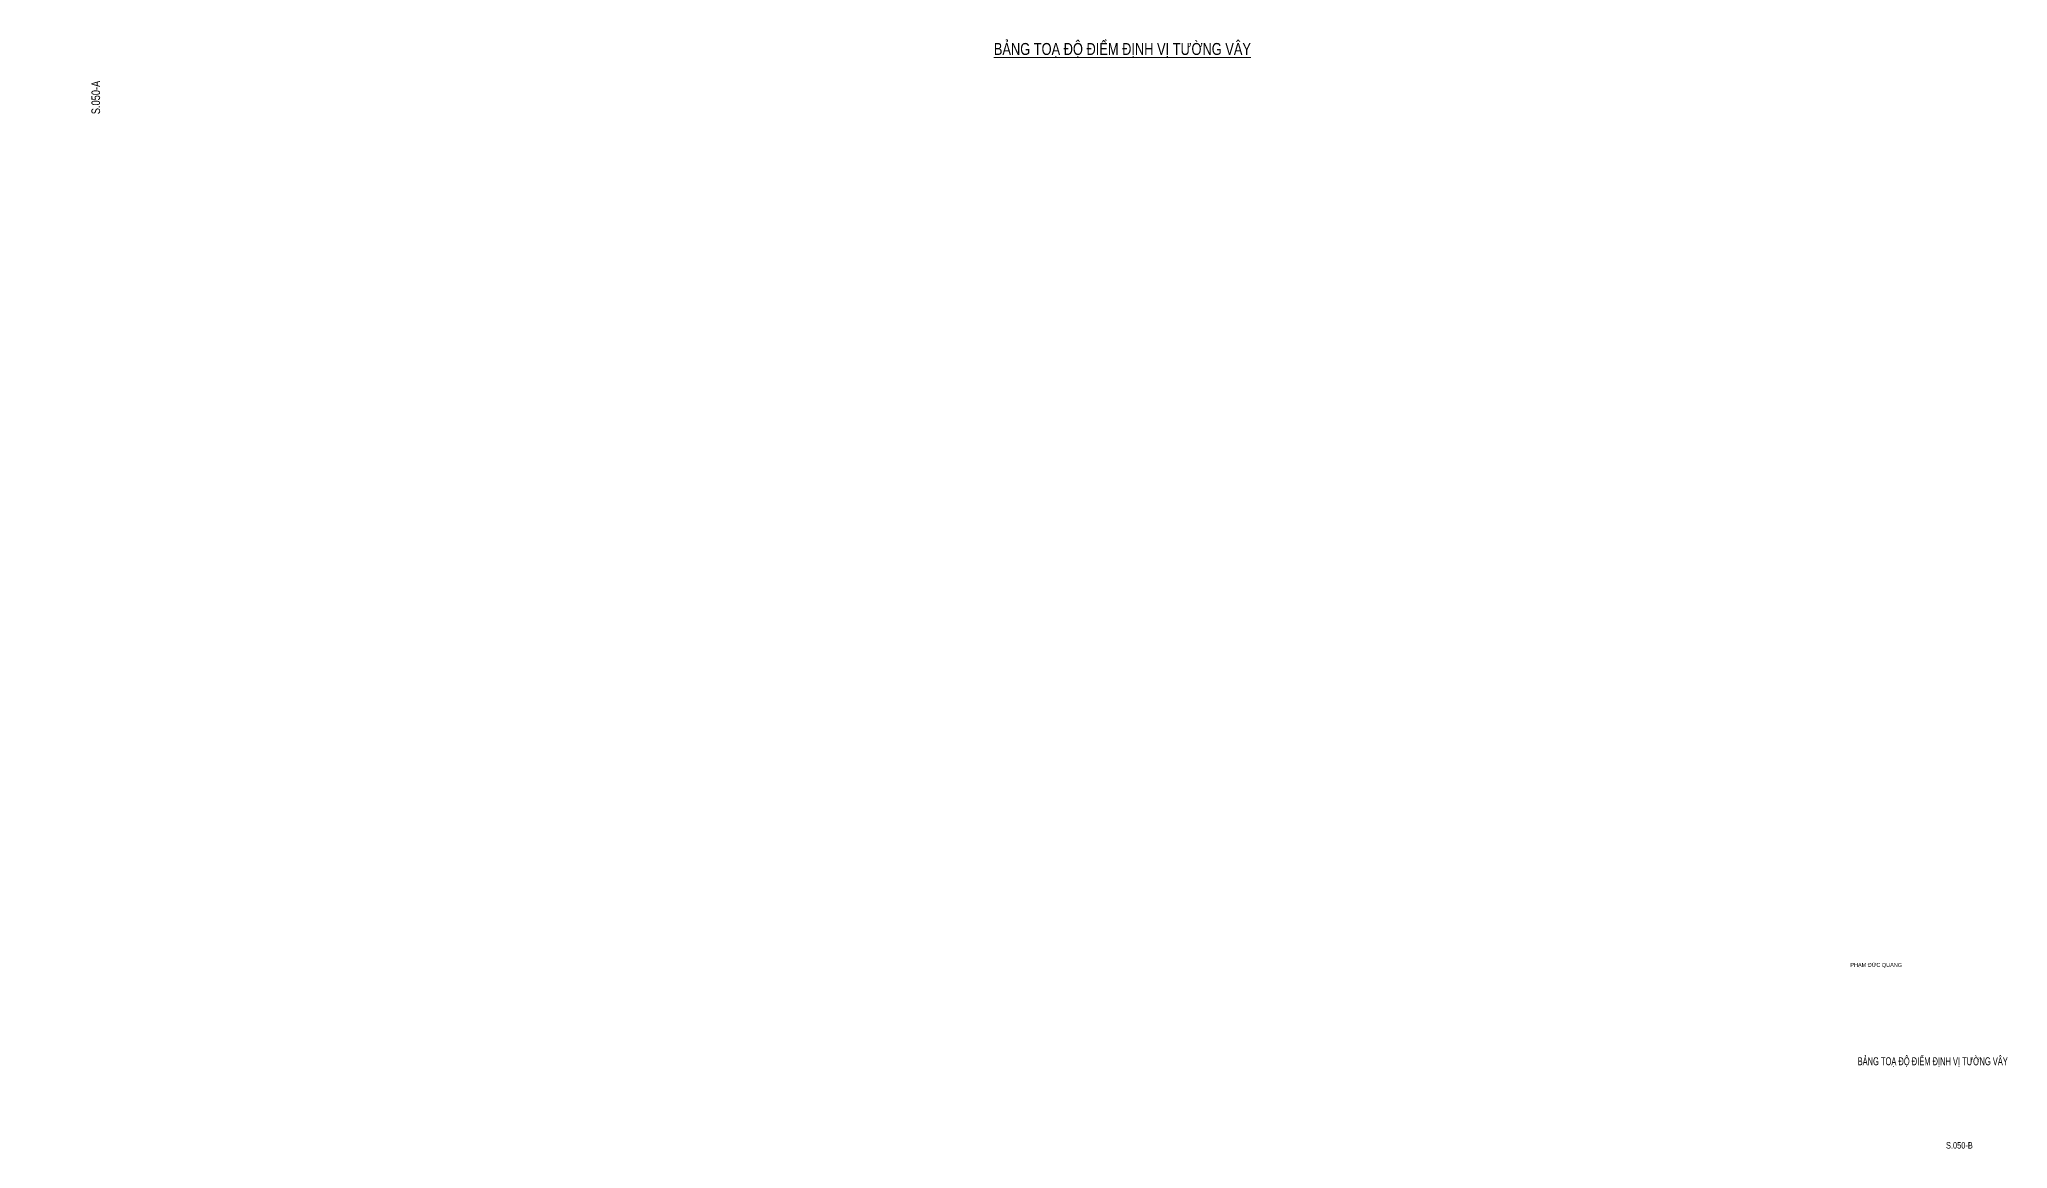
# Model space of a CAD drawing. Header units: millimetres. Extents: x 489377 to 1074388, y -818569 to -310551.
# Drawn here: x 877374 to 1074388, y -721989 to -610936 of the extents above; entities that cross this region are included whole.
import ezdxf
from ezdxf.enums import TextEntityAlignment as Align

# ---------------------------------------------------------------- set-up
doc = ezdxf.new("R2010")
doc.units = ezdxf.units.MM
doc.header["$LTSCALE"] = 100
doc.layers.add('0-Chu khung ten', color=7, linetype='Continuous')
doc.layers.add('ccu11-Text', color=31, linetype='Continuous')
doc.layers.add('Xref_ST_MBDV Cot vach 30.7.2022|Xref_ST_MBDV Cot vach 30.7.2022|Xref_ST_MBDV Cot vach 30.7.2022|Xref_ST_MBDV Cot vach 30.7.2022|ccu12-Tencaukien', color=9, linetype='Continuous', lineweight=15)
doc.styles.add('ccu11-VnAvantH', font='VHAVAN.TTF')
doc.styles.add('ccu11-VnAvH-B', font='VHAVANB.TTF', dxfattribs={"width": 0.8})
doc.styles.add('LoGoTTAs1', font='VHARIAL.TTF')
doc.styles.add('LoGoTTAs2', font='VHAVAN.TTF')
doc.styles.add('VNARIALH', font='VHARIAL.TTF')

# ---------------------------------------------------------------- blocks, each defined once
blk = doc.blocks.new('ccu11_88_tenbv')
at = {"layer": '0-Chu khung ten', "color": 31, "style": 'LoGoTTAs2', "width": 0.8}
for p in [(-8837, 8052), (-8800, 6853)]:
    blk.add_attdef('...', p, '', height=220, dxfattribs=at)
at = {"layer": '0-Chu khung ten', "color": 31}
for tag, height, style, width, p in [('1', 500, 'VNARIALH', 0.85, (-4500, 3869)), ('2', 500, 'VNARIALH', 0.85, (-4500, 2917)), ('S1-01-1', 700, 'LoGoTTAs1', 0.8, (-2250, 607)), ('1/100', 350, 'VNARIALH', 0.85, (-6750, 229))]:
    blk.add_attdef(tag, text='', height=height, dxfattribs=dict(at, style=style, width=width)).set_placement(p, align=Align.CENTER)

msp = doc.modelspace()

# ---------------------------------------------------------------- block references
at = {"layer": 'ccu11-Text'}
ref = msp.add_blockref('ccu11_88_tenbv', (887862, -606274), dxfattribs=dict(at, xscale=2.605227532812265, yscale=2.605227532812265, zscale=2.605227532812265, rotation=90))
ref.add_attrib('1', 'mÆt b»ng to¹ ®é t\xadêng v©y', dxfattribs={"layer": '0-Chu khung ten', "color": 1, "height": 1081.29, "rotation": 90, "style": 'ccu11-VnAvantH', "width": 0.75}).set_placement((871113, -620361), align=Align.TOP_CENTER)
ref.add_attrib('S1-01-1', 's.050-a', dxfattribs={"layer": '0-Chu khung ten', "color": 31, "height": 865, "rotation": 90, "style": 'ccu11-VnAvantH', "width": 0.8}).set_placement((883449, -616756), align=Align.CENTER)
ref.add_attrib('...', 'ph¹m ®øc quang', dxfattribs={"layer": '0-Chu khung ten', "color": 1, "height": 540.64, "rotation": 90, "style": 'ccu11-VnAvantH', "width": 0.9}).set_placement((858902, -627998), align=Align.CENTER)
ref = msp.add_blockref('ccu11_88_tenbv', (1077325, -725249), dxfattribs=dict(at, xscale=1.92979817245353, yscale=1.92979817245353, zscale=1.92979817245353))
ref.add_attrib('1', 'b¶ng to¹ ®é ®iÓm ®Þnh vÞ t\xadêng v©y', dxfattribs={"layer": '0-Chu khung ten', "color": 1, "height": 800.95, "style": 'ccu11-VnAvantH', "width": 0.7}).set_placement((1066890, -712842), align=Align.TOP_CENTER)
ref.add_attrib('S1-01-1', 's.050-b', dxfattribs={"layer": '0-Chu khung ten', "color": 31, "height": 640.8, "style": 'ccu11-VnAvantH', "width": 0.8}).set_placement((1069560, -721980), align=Align.CENTER)
ref.add_attrib('...', 'ph¹m ®øc quang', dxfattribs={"layer": '0-Chu khung ten', "color": 1, "height": 400.48, "style": 'ccu11-VnAvantH', "width": 0.9}).set_placement((1061233, -703797), align=Align.CENTER)

# ---------------------------------------------------------------- texts
at = {"layer": 'Xref_ST_MBDV Cot vach 30.7.2022|Xref_ST_MBDV Cot vach 30.7.2022|Xref_ST_MBDV Cot vach 30.7.2022|Xref_ST_MBDV Cot vach 30.7.2022|ccu12-Tencaukien', "color": 31, "style": 'ccu11-VnAvH-B', "width": 0.8}
msp.add_text('%%Ub¶ng to¹ ®é ®iÓm ®Þnh vÞ t\xadêng v©y', height=1200, dxfattribs=at).set_placement((985781, -612499), align=Align.CENTER)

doc.saveas('drawing.dxf')
